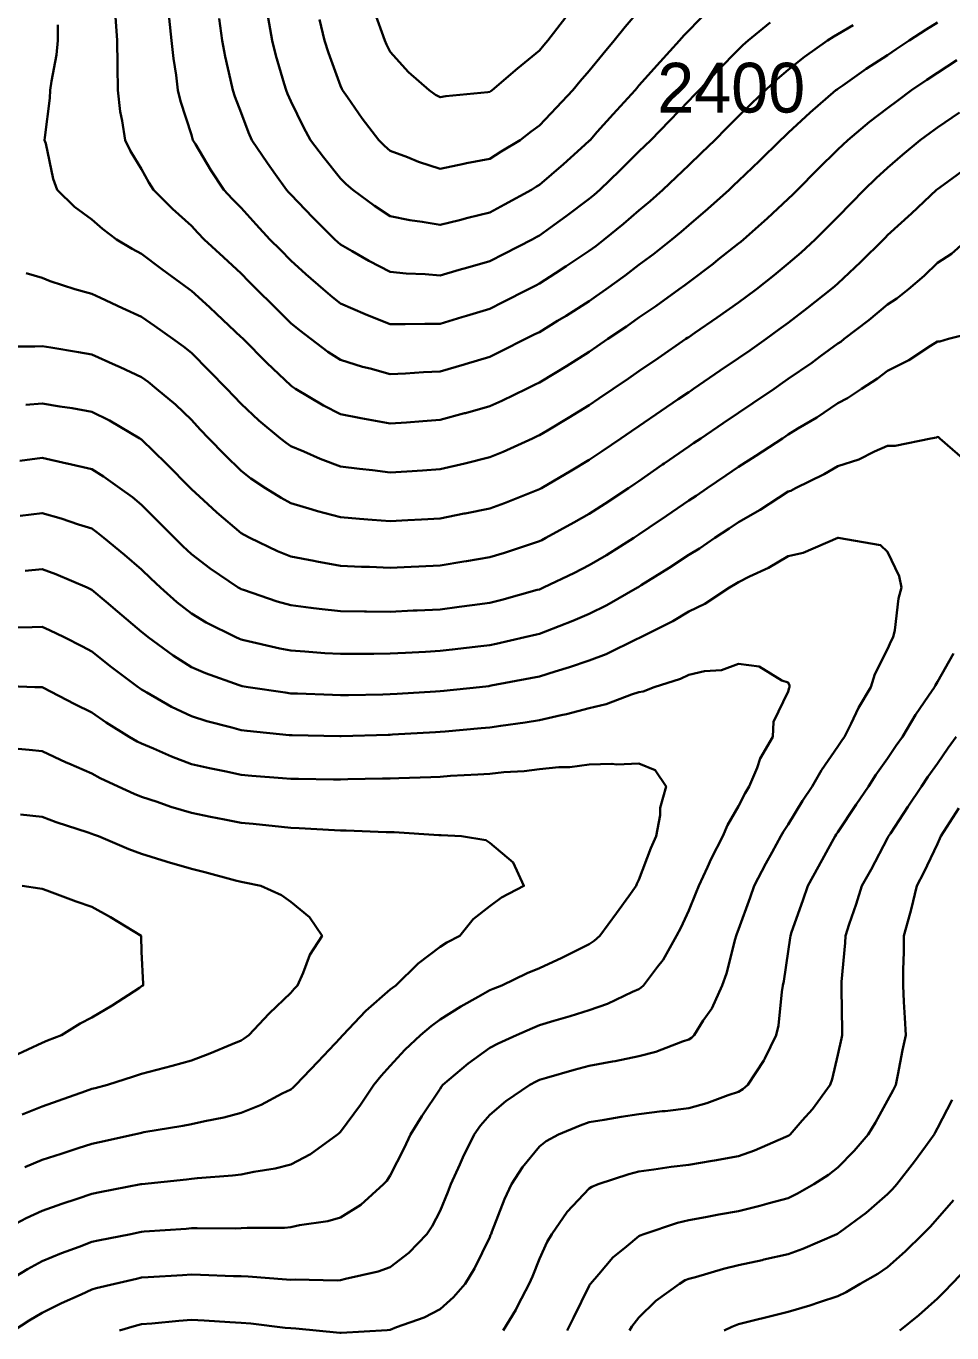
# Model space of a CAD drawing. Header units: inches. Extents: x 29277 to 43569, y 11651 to 22756.
# Drawn here: x 35103 to 36964, y 11651 to 14279 of the extents above; entities that cross this region are included whole.
import ezdxf

# ---------------------------------------------------------------- set-up
doc = ezdxf.new("R2010")
doc.units = ezdxf.units.IN
doc.header["$MEASUREMENT"] = 0
doc.layers.add('test_100m', color=124, linetype='Continuous', lineweight=30, true_color=0x00b06f)
doc.layers.add('test_20m', color=244, linetype='Continuous', lineweight=30, true_color=0xa80019)

msp = doc.modelspace()

# ---------------------------------------------------------------- linework, layer by layer
at = {"layer": 'test_100m'}
for points, elevation in [([(35491.2, 14294), (35497.4, 14249.9), (35503.3, 14217.9), (35514.1, 14171), (35518.4, 14149.9), (35522.5, 14137.2), (35535.3, 14104.5), (35550.4, 14065.1), (35557.1, 14049.9), (35588.4, 14003.1), (35604.8, 13980.4), (35626.5, 13949.9), (35630.7, 13945.3), (35635.3, 13940.3), (35679.6, 13894.3), (35724.1, 13849.9), (35729.9, 13844.6), (35735.3, 13839.9), (35758.6, 13826.6), (35792.1, 13806.8), (35835.3, 13784.6), (35867.1, 13781.7), (35905.1, 13780.1), (35935.3, 13777.6), (35974, 13788.7), (35991.3, 13793.9), (36035.3, 13806), (36064.3, 13820.9), (36120.3, 13849.9), (36130, 13855.2), (36135.3, 13858.1), (36164.7, 13879.3), (36188.7, 13896.5), (36235.3, 13931.8), (36245.2, 13939.9), (36256.7, 13949.9), (36296.6, 13988.5), (36335.3, 14027), (36347, 14038.2), (36359.2, 14049.9), (36396.4, 14088.8), (36435.3, 14129), (36445.7, 14139.5), (36456.1, 14149.9), (36494.5, 14190.7), (36535.3, 14232.3), (36544.3, 14240.9), (36554.9, 14249.9), (36599.2, 14286)], 2400), ([(35050.2, 13635), (35120.3, 13634.9), (35135.3, 13635.5), (35152.6, 13632.6), (35208.3, 13623), (35235.3, 13618.5), (35282.8, 13597.5), (35292, 13593.2), (35335.3, 13573.3), (35348.7, 13563.4), (35365.5, 13549.9), (35403.1, 13517.8), (35435.3, 13487.2), (35453.2, 13467.9), (35470.3, 13449.9), (35502.3, 13416.9), (35535.3, 13384.6), (35554.8, 13369.5), (35584.2, 13349.9), (35615.7, 13330.3), (35635.3, 13319.8), (35678, 13307.2), (35689, 13303.7), (35735.3, 13291.2), (35773.3, 13288), (35798.8, 13286.4), (35835.3, 13283.4), (35870.8, 13285.5), (35898.2, 13287), (35935.3, 13289.1), (35984, 13298.7), (35986.1, 13299.1), (36035.3, 13309), (36065.1, 13320), (36131.7, 13346.4), (36135.3, 13347.7), (36136.7, 13348.5), (36139.2, 13349.9), (36199.8, 13385.4), (36235.3, 13406.6), (36261.1, 13424.1), (36298.9, 13449.9), (36320.5, 13464.7), (36335.3, 13474.8), (36379.8, 13505.4), (36414.1, 13528.7), (36435.3, 13543.2), (36439.3, 13545.9), (36445.2, 13549.9), (36498.8, 13586.4), (36535.3, 13611.2), (36558.2, 13627), (36590.8, 13649.9), (36616.6, 13668.6), (36635.3, 13682.3), (36673.7, 13711.5), (36722, 13749.9), (36729.1, 13756.1), (36735.3, 13761.7), (36781, 13804.1), (36826.8, 13849.9), (36831, 13854.2), (36835.3, 13858.6), (36883, 13902.2), (36933.7, 13949.9), (36935.3, 13951.3), (36940, 13954.7), (36992.7, 13992.5)], 2300), ([(35054.1, 13068.8), (35114.9, 13070.3), (35135.3, 13071.3), (35150, 13064.6), (35179.5, 13049.9), (35216.5, 13031.1), (35235.3, 13021.5), (35275, 12989.6), (35328.2, 12949.9), (35332.3, 12946.9), (35335.3, 12945.1), (35346.1, 12939.1), (35395.7, 12910.4), (35435.3, 12891.1), (35466.7, 12881.4), (35516.5, 12868.7), (35535.3, 12863.4), (35547.2, 12861.8), (35631.9, 12853.3), (35635.3, 12852.9), (35638.1, 12852.8), (35733.9, 12851.3), (35735.3, 12851.3), (35736.7, 12851.3), (35831.2, 12854), (35835.3, 12854.1), (35839.7, 12854.4), (35926.2, 12859), (35935.3, 12859.5), (35945.9, 12860.6), (36018.3, 12866.9), (36035.3, 12868.6), (36057.5, 12872.1), (36106.5, 12878.7), (36135.3, 12883.6), (36178.8, 12893.5), (36189.7, 12895.5), (36235.3, 12907.2), (36269.6, 12915.6), (36320.6, 12935.2), (36335.3, 12939.7), (36344, 12941.2), (36366.1, 12949.9), (36418.8, 12966.4), (36435.3, 12974.3), (36467, 12981.7), (36501.3, 12983.9), (36535.3, 12996.3), (36576.7, 12991.4), (36622.3, 12962.9), (36635.3, 12958.8), (36638.1, 12952.8), (36638.2, 12949.9), (36637.2, 12948), (36635.3, 12940.9), (36605.5, 12879.7), (36604.5, 12849.9), (36578.7, 12806.5), (36572.7, 12787.4), (36557.2, 12749.9), (36548.6, 12736.5), (36535.3, 12710.2), (36513.1, 12672.1), (36504.1, 12649.9), (36480.6, 12604.6), (36473.2, 12587.9), (36455.4, 12549.9), (36449.8, 12535.4), (36435.3, 12500.2), (36419.3, 12465.9), (36411.1, 12449.9), (36383.8, 12401.4), (36372.7, 12387.4), (36344.5, 12349.9), (36339.8, 12345.4), (36335.3, 12342.5), (36322.5, 12337.1), (36272.3, 12312.9), (36235.3, 12300.3), (36197.2, 12288), (36164, 12278.6), (36135.3, 12269.9), (36121.1, 12264.1), (36089.2, 12249.9), (36052.2, 12233), (36035.3, 12224.1), (35992.1, 12193), (35941.2, 12149.9), (35938.5, 12146.7), (35935.3, 12142.2), (35898.4, 12086.8), (35875.9, 12049.9), (35862.9, 12022.3), (35835.3, 11967.8), (35828.2, 11957), (35821.9, 11949.9), (35776.3, 11908.9), (35735.3, 11883.1), (35709.4, 11875.8), (35652.9, 11867.6), (35635.3, 11863.5), (35622.6, 11862.7), (35547.8, 11862.5), (35535.3, 11861.7), (35523.9, 11861.3), (35447.1, 11861.8), (35435.3, 11861.4), (35424.7, 11860.5), (35340.1, 11854.8), (35335.3, 11854.4), (35331.6, 11853.6), (35313.3, 11849.9), (35248.1, 11837.1), (35235.3, 11834.2), (35209.6, 11824.3), (35174, 11811.2), (35135.3, 11795.1), (35106, 11779.2), (35057.6, 11749.9)], 2200), ([(36965.2, 12120), (36935.3, 12062.8), (36930.9, 12054.2), (36928.7, 12049.9), (36911.2, 12025.9), (36889.5, 11995.7), (36853.9, 11949.9), (36845.1, 11940.1), (36835.3, 11930.1), (36792.4, 11892.8), (36739.2, 11853.9), (36735.3, 11850.9), (36734.6, 11850.6), (36733.2, 11849.9), (36665, 11820.2), (36635.3, 11809.5), (36586.7, 11798.5), (36583, 11797.7), (36535.3, 11787.1), (36505.2, 11779.9), (36448.7, 11763.4), (36435.3, 11759.9), (36428.3, 11756.9), (36416.9, 11749.9), (36369.4, 11715.8), (36335.3, 11682.4), (36321.2, 11664), (36316.4, 11656)], 2300)]:
    msp.add_lwpolyline(points, dxfattribs=dict(at, elevation=elevation))
at = {"layer": 'test_20m'}
for points, elevation in [([(35282.9, 14297.6), (35286, 14249.9), (35286.5, 14201.1), (35286.7, 14198.5), (35287.2, 14149.9), (35292.4, 14107.1), (35296.4, 14088.8), (35302, 14049.9), (35312.6, 14027.3), (35335.3, 13991.4), (35349.6, 13964.2), (35358.9, 13949.9), (35397.2, 13911.8), (35435.3, 13877.2), (35448.3, 13863), (35460.9, 13849.9), (35499.6, 13814.2), (35535.3, 13781.2), (35550.9, 13765.5), (35566.5, 13749.9), (35600.9, 13715.6), (35635.3, 13681.8), (35652.6, 13667.3), (35675.3, 13649.9), (35709.6, 13624.2), (35735.3, 13607.6), (35779.3, 13594), (35794.9, 13590.2), (35835.3, 13579), (35865.9, 13580.5), (35902.2, 13583), (35935.3, 13584.6), (35984.1, 13598.8), (35985.9, 13599.3), (36035.3, 13614), (36059.5, 13625.7), (36107.3, 13649.9), (36126, 13659.2), (36135.3, 13663.8), (36171.4, 13686.1), (36188.6, 13696.5), (36235.3, 13726.2), (36249.4, 13735.8), (36269.1, 13749.9), (36307.5, 13777.6), (36335.3, 13799), (36364.5, 13820.7), (36401.5, 13849.9), (36420, 13865.2), (36435.3, 13878.7), (36473.9, 13911.3), (36516.5, 13949.9), (36526.2, 13959), (36535.3, 13967.8), (36577.4, 14007.8), (36620.2, 14049.9), (36627.9, 14057.3), (36635.3, 14064.4), (36679.7, 14105.5), (36731.3, 14149.9), (36733.5, 14151.7), (36735.3, 14153), (36745.2, 14159.9), (36792.3, 14192.9), (36835.3, 14220.8), (36852.7, 14232.5), (36878.4, 14249.9), (36913, 14272.2), (36935.3, 14286.6)], 2360), ([(35589.5, 14295.7), (35597.7, 14249.9), (35605.3, 14220), (35622, 14163.1), (35625.6, 14149.9), (35628.4, 14143.1), (35635.3, 14128.4), (35661, 14075.7), (35674.9, 14049.9), (35700.8, 14015.5), (35735.3, 13972.6), (35746.8, 13961.4), (35759.8, 13949.9), (35803.3, 13917.9), (35835.3, 13896.8), (35874.4, 13889), (35899.7, 13885.5), (35935.3, 13879.1), (35974.4, 13889), (35991.4, 13893.7), (36035.3, 13904.2), (36064.8, 13920.3), (36118.9, 13949.9), (36129, 13956.2), (36135.3, 13960), (36183.5, 14001.7), (36219.1, 14033.7), (36235.3, 14048.3), (36236.1, 14049.1), (36236.9, 14049.9), (36251.5, 14066.2), (36283.4, 14101.7), (36327.4, 14149.9), (36330.9, 14154.3), (36335.3, 14159.4), (36377.8, 14207.4), (36416.7, 14249.9), (36425.4, 14259.8), (36435.3, 14270.5), (36474.5, 14310.7)], 2420), ([(35692.8, 14292.4), (35702.8, 14249.9), (35710.9, 14225.6), (35735.3, 14159), (35738, 14152.7), (35739.4, 14149.9), (35749.1, 14136), (35778.5, 14093.2), (35812, 14049.9), (35823.8, 14038.5), (35835.3, 14028.3), (35869.7, 14015.5), (35891.7, 14006.3), (35935.3, 13992.1), (35982.9, 14002.3), (35988.5, 14003.2), (36035.3, 14012.3), (36058.5, 14026.7), (36096.2, 14049.9), (36118.4, 14066.8), (36135.3, 14079.1), (36169.5, 14115.6), (36202.3, 14149.9), (36217.2, 14168), (36235.3, 14189), (36262.4, 14222.7), (36285.5, 14249.9), (36307.5, 14277.7), (36335.3, 14310)], 2440), ([(35800.8, 14315.4), (35818.2, 14267), (35824, 14249.9), (35827.6, 14242.2), (35835.3, 14227.6), (35871.6, 14186.3), (35913.4, 14149.9), (35926.4, 14141.1), (35935.3, 14136), (35947.2, 14138), (36031.3, 14146), (36035.3, 14146.6), (36037.2, 14148), (36039.8, 14149.9), (36091.3, 14193.9), (36135.3, 14229.8), (36144.3, 14240.8), (36152.1, 14249.9), (36188.1, 14297.1)], 2460), ([(35167, 14281.7), (35167.1, 14249.9), (35163.8, 14221.4), (35153.8, 14168.4), (35151.4, 14149.9), (35150.8, 14134.4), (35140.5, 14055.1), (35140.3, 14049.9), (35142.4, 14042.8), (35157.1, 13971.8), (35165.5, 13949.9), (35200.6, 13915.3), (35235.3, 13890.1), (35256.5, 13871.2), (35284.8, 13849.9), (35316.5, 13831.1), (35335.3, 13820.9), (35375.6, 13790.3), (35430.9, 13749.9), (35433.5, 13748.1), (35435.3, 13746.8), (35471.7, 13713.5), (35485.9, 13700.5), (35535.3, 13653.8), (35537.2, 13651.9), (35539.2, 13649.9), (35587.1, 13601.8), (35635.3, 13556.1), (35638.8, 13553.5), (35644.6, 13549.9), (35701.2, 13515.8), (35735.3, 13498.7), (35775.8, 13490.5), (35798.3, 13486.9), (35835.3, 13479.9), (35867.6, 13482.2), (35900.5, 13484.7), (35935.3, 13487.2), (35984.7, 13500.5), (35986.3, 13500.9), (36035.3, 13514.6), (36059.5, 13525.7), (36108.9, 13549.9), (36126.8, 13558.3), (36135.3, 13562.6), (36167.3, 13581.9), (36189.8, 13595.4), (36235.3, 13624), (36250.8, 13634.4), (36272.9, 13649.9), (36310.2, 13675), (36335.3, 13692.9), (36369.2, 13716), (36416.3, 13749.9), (36427.3, 13757.9), (36435.3, 13764.2), (36484.2, 13801), (36494.7, 13809.4), (36535.3, 13841.6), (36539.9, 13845.3), (36545.5, 13849.9), (36593.1, 13892), (36635.3, 13931.4), (36644.6, 13940.6), (36653.9, 13949.9), (36694.6, 13990.6), (36735.3, 14031), (36744.9, 14040.3), (36755.2, 14049.9), (36799, 14086.2), (36835.3, 14114.3), (36855.7, 14129.5), (36883.4, 14149.9), (36914.4, 14170.8), (36935.3, 14185), (36974.6, 14210.6)], 2340), ([(35390.5, 14294.7), (35395.3, 14249.9), (35399.3, 14213.9), (35404.7, 14180.5), (35408.4, 14149.9), (35413.6, 14128.2), (35435.3, 14060.1), (35437.6, 14052.2), (35438.4, 14049.9), (35443.3, 14041.9), (35474.5, 13989.2), (35500.8, 13949.9), (35517.3, 13932), (35535.3, 13913.4), (35565.4, 13880.1), (35593.2, 13849.9), (35614.2, 13828.9), (35635.3, 13807.8), (35665.4, 13780), (35700, 13749.9), (35719.1, 13733.7), (35735.3, 13721.2), (35784.9, 13699.5), (35786.1, 13699.1), (35835.3, 13679.8), (35864.9, 13679.6), (35904.6, 13680.6), (35935.3, 13680.4), (35978.9, 13693.6), (35988.7, 13696.5), (36035.3, 13710.5), (36061.6, 13723.6), (36113, 13749.9), (36127.7, 13757.4), (36135.3, 13761.3), (36167.5, 13782.2), (36189.2, 13796), (36235.3, 13827.2), (36248.4, 13836.7), (36265.4, 13849.9), (36303.9, 13881.3), (36335.3, 13908.5), (36357.8, 13927.3), (36383.4, 13949.9), (36410, 13975.2), (36435.3, 13999.7), (36461.2, 14024), (36487.8, 14049.9), (36511.4, 14073.8), (36535.3, 14097.6), (36561.8, 14123.4), (36589.7, 14149.9), (36613.1, 14172.1), (36635.3, 14191.1), (36667.9, 14217.3), (36714.7, 14249.9), (36727.1, 14258.1), (36735.3, 14262.7), (36766.2, 14280.8)], 2380), ([(35491.2, 14294), (35497.4, 14249.9), (35503.3, 14217.9), (35514.1, 14171), (35518.4, 14149.9), (35522.5, 14137.2), (35535.3, 14104.5), (35550.4, 14065.1), (35557.1, 14049.9), (35588.4, 14003.1), (35604.8, 13980.4), (35626.5, 13949.9), (35630.7, 13945.3), (35635.3, 13940.3), (35679.6, 13894.3), (35724.1, 13849.9), (35729.9, 13844.6), (35735.3, 13839.9), (35758.6, 13826.6), (35792.1, 13806.8), (35835.3, 13784.6), (35867.1, 13781.7), (35905.1, 13780.1), (35935.3, 13777.6), (35974, 13788.7), (35991.3, 13793.9), (36035.3, 13806), (36064.3, 13820.9), (36120.3, 13849.9), (36130, 13855.2), (36135.3, 13858.1), (36164.7, 13879.3), (36188.7, 13896.5), (36235.3, 13931.8), (36245.2, 13939.9), (36256.7, 13949.9), (36296.6, 13988.5), (36335.3, 14027), (36347, 14038.2), (36359.2, 14049.9), (36396.4, 14088.8), (36435.3, 14129), (36445.7, 14139.5), (36456.1, 14149.9), (36494.5, 14190.7), (36535.3, 14232.3), (36544.3, 14240.9), (36554.9, 14249.9), (36599.2, 14286)], 2400), ([(35103.1, 13782.1), (35135.3, 13772.8), (35151.1, 13765.8), (35200.7, 13749.9), (35227.9, 13742.5), (35235.3, 13740.9), (35252.3, 13732.9), (35297, 13711.6), (35335.3, 13694.2), (35361.4, 13676), (35398.2, 13649.9), (35419.7, 13634.4), (35435.3, 13622), (35471.4, 13586), (35506.7, 13549.9), (35520.5, 13535.1), (35535.3, 13519.5), (35571.1, 13485.8), (35614.7, 13449.9), (35626.2, 13440.8), (35635.3, 13434.6), (35661.6, 13423.6), (35694.2, 13408.9), (35735.3, 13393.5), (35773.7, 13388.4), (35799.5, 13385.7), (35835.3, 13381.1), (35868.8, 13383.5), (35899.8, 13385.4), (35935.3, 13387.9), (35984.9, 13399.6), (35985.5, 13399.7), (36035.3, 13411.9), (36062.1, 13423.1), (36121.1, 13449.9), (36130.9, 13454.3), (36135.3, 13456.4), (36151.4, 13466), (36193.9, 13491.3), (36235.3, 13516.9), (36254.9, 13530.3), (36283.4, 13549.9), (36314.5, 13570.7), (36335.3, 13585.2), (36373.9, 13611.3), (36429.8, 13649.9), (36433.1, 13652.1), (36435.3, 13653.7), (36447.4, 13662), (36492.3, 13692.9), (36535.3, 13723.4), (36550.7, 13734.5), (36571.4, 13749.9), (36607, 13778.2), (36635.3, 13801.6), (36661.2, 13824), (36689.4, 13849.9), (36712.6, 13872.6), (36735.3, 13895.6), (36762.2, 13923), (36788.4, 13949.9), (36812.3, 13972.9), (36835.3, 13994.3), (36865.3, 14019.9), (36901, 14049.9), (36920.6, 14064.5), (36935.3, 14075.4), (36979.9, 14105.3)], 2320), ([(35050.2, 13635), (35120.3, 13634.9), (35135.3, 13635.5), (35152.6, 13632.6), (35208.3, 13623), (35235.3, 13618.5), (35282.8, 13597.5), (35292, 13593.2), (35335.3, 13573.3), (35348.7, 13563.4), (35365.5, 13549.9), (35403.1, 13517.8), (35435.3, 13487.2), (35453.2, 13467.9), (35470.3, 13449.9), (35502.3, 13416.9), (35535.3, 13384.6), (35554.8, 13369.5), (35584.2, 13349.9), (35615.7, 13330.3), (35635.3, 13319.8), (35678, 13307.2), (35689, 13303.7), (35735.3, 13291.2), (35773.3, 13288), (35798.8, 13286.4), (35835.3, 13283.4), (35870.8, 13285.5), (35898.2, 13287), (35935.3, 13289.1), (35984, 13298.7), (35986.1, 13299.1), (36035.3, 13309), (36065.1, 13320), (36131.7, 13346.4), (36135.3, 13347.7), (36136.7, 13348.5), (36139.2, 13349.9), (36199.8, 13385.4), (36235.3, 13406.6), (36261.1, 13424.1), (36298.9, 13449.9), (36320.5, 13464.7), (36335.3, 13474.8), (36379.8, 13505.4), (36414.1, 13528.7), (36435.3, 13543.2), (36439.3, 13545.9), (36445.2, 13549.9), (36498.8, 13586.4), (36535.3, 13611.2), (36558.2, 13627), (36590.8, 13649.9), (36616.6, 13668.6), (36635.3, 13682.3), (36673.7, 13711.5), (36722, 13749.9), (36729.1, 13756.1), (36735.3, 13761.7), (36781, 13804.1), (36826.8, 13849.9), (36831, 13854.2), (36835.3, 13858.6), (36883, 13902.2), (36933.7, 13949.9), (36935.3, 13951.3), (36940, 13954.7), (36992.7, 13992.5)], 2300), ([(35102.6, 13517.3), (35135.3, 13520.4), (35170.9, 13514.3), (35195.8, 13510.5), (35235.3, 13503.6), (35270.9, 13485.6), (35331.6, 13449.9), (35333.9, 13448.5), (35335.3, 13447.6), (35384.9, 13399.6), (35433.3, 13349.9), (35434.3, 13348.9), (35435.3, 13347.9), (35459.6, 13325.6), (35486.3, 13301), (35535.3, 13259.5), (35541.3, 13255.9), (35552.9, 13249.9), (35608.8, 13223.4), (35635.3, 13212.7), (35681.6, 13203.6), (35687.6, 13202.3), (35735.3, 13193.6), (35777.1, 13191.8), (35793.8, 13191.4), (35835.3, 13189.7), (35877.1, 13191.8), (35892.7, 13192.5), (35935.3, 13194.6), (35983, 13202.2), (35988.5, 13203.2), (36035.3, 13210.8), (36065.1, 13220), (36125.5, 13240.1), (36135.3, 13243.3), (36139.7, 13245.5), (36148.3, 13249.9), (36204.3, 13280.9), (36235.3, 13298.3), (36266.6, 13318.6), (36314.4, 13349.9), (36326.8, 13358.4), (36335.3, 13364.2), (36382.5, 13397.1), (36385.8, 13399.4), (36435.3, 13433.5), (36445.1, 13440.1), (36459.4, 13449.9), (36504.5, 13480.7), (36535.3, 13501.5), (36564.4, 13520.8), (36607.1, 13549.9), (36623.8, 13561.4), (36635.3, 13569.4), (36683, 13602.2), (36700.6, 13615.3), (36735.3, 13640.6), (36740.9, 13644.3), (36748.2, 13649.9), (36797.7, 13687.5), (36835.3, 13719.2), (36853.8, 13731.4), (36877, 13749.9), (36908.5, 13776.7), (36935.3, 13802.8), (36963.8, 13821.4), (36995.8, 13849.9)], 2280), ([(35090.4, 13405.1), (35135.3, 13410.5), (35185, 13399.7), (35185.7, 13399.5), (35235.3, 13388), (35258.7, 13373.3), (35291.4, 13349.9), (35316.8, 13331.4), (35335.3, 13316.5), (35368.5, 13283.1), (35401.1, 13249.9), (35418.4, 13233), (35435.3, 13217.1), (35473.3, 13188), (35529.6, 13149.9), (35533.1, 13147.8), (35535.3, 13146.6), (35540, 13145.2), (35607.5, 13122.1), (35635.3, 13114.3), (35675.7, 13109.5), (35692.5, 13107.1), (35735.3, 13102.4), (35783.3, 13101.9), (35787.2, 13101.8), (35835.3, 13101.4), (35881.6, 13103.6), (35889.3, 13104), (35935.3, 13106.1), (35974, 13111.2), (36000.2, 13114.8), (36035.3, 13119.5), (36059.6, 13125.6), (36130.4, 13145.1), (36135.3, 13146.3), (36137.8, 13147.4), (36143.6, 13149.9), (36205.5, 13179.7), (36235.3, 13194.9), (36269.8, 13215.4), (36325.1, 13249.9), (36331.3, 13253.9), (36335.3, 13256.5), (36355.8, 13270.4), (36390.9, 13294.3), (36435.3, 13324.7), (36450.5, 13334.7), (36472.6, 13349.9), (36509.9, 13375.2), (36535.3, 13392.5), (36570.6, 13414.6), (36623.8, 13449.9), (36630.7, 13454.4), (36635.3, 13457.5), (36654.9, 13469.5), (36693, 13492.2), (36735.3, 13520.7), (36754.6, 13530.6), (36782.9, 13549.9), (36815, 13570.2), (36835.3, 13585.5), (36878, 13607.2), (36921.2, 13635.9), (36935.3, 13644.7), (36940.2, 13645), (36957.8, 13649.9), (37019.5, 13665.7)], 2260), ([(35091, 13294.2), (35135.3, 13299.6), (35173.8, 13288.5), (35208.3, 13276.9), (35235.3, 13268.5), (35245.9, 13260.6), (35259, 13249.9), (35301, 13215.6), (35335.3, 13186.1), (35353.6, 13168.2), (35373.1, 13149.9), (35406.2, 13120.9), (35435.3, 13097.6), (35465.2, 13079.8), (35524.5, 13049.9), (35531.9, 13046.6), (35535.3, 13045.3), (35541.1, 13044.1), (35612.9, 13027.5), (35635.3, 13023.3), (35663.6, 13021.6), (35703.6, 13018.3), (35735.3, 13016.4), (35768.4, 13016.8), (35802.3, 13016.9), (35835.3, 13017.3), (35866.2, 13019), (35906.2, 13020.9), (35935.3, 13022.4), (35960, 13025.2), (36017.4, 13032.1), (36035.3, 13034.1), (36048.4, 13036.8), (36105.9, 13049.9), (36129.6, 13055.6), (36135.3, 13057.1), (36147.2, 13061.8), (36202.3, 13082.9), (36235.3, 13097), (36270.4, 13114.8), (36332.4, 13149.9), (36334.2, 13151), (36335.3, 13151.7), (36340, 13154.6), (36395.9, 13189.3), (36435.3, 13215.5), (36456.7, 13228.5), (36487.9, 13249.9), (36516.6, 13268.6), (36535.3, 13281.3), (36578.8, 13306.4), (36615.8, 13330.5), (36635.3, 13342.8), (36640.4, 13344.8), (36649.9, 13349.9), (36707.4, 13377.8), (36735.3, 13394.3), (36777.4, 13407.8), (36808.9, 13423.6), (36835.3, 13434.7), (36850.5, 13434.7), (36922.4, 13449.9), (36933.3, 13451.9), (36935.3, 13452.8), (36937.4, 13452.1), (36940.4, 13449.9), (36991.1, 13405.8)], 2240), ([(35101.3, 13183.9), (35135.3, 13187.2), (35162.5, 13177.1), (35225.6, 13149.9), (35232.3, 13147), (35235.3, 13145.6), (35263.9, 13121.3), (35287, 13101.7), (35335.3, 13061.1), (35341.2, 13055.9), (35348.7, 13049.9), (35398.7, 13013.4), (35435.3, 12990.1), (35463.4, 12978.1), (35531.3, 12953.8), (35535.3, 12952.3), (35537.3, 12951.9), (35549.8, 12949.9), (35623.9, 12938.6), (35635.3, 12937.1), (35648.4, 12936.8), (35719.2, 12933.9), (35735.3, 12933.4), (35751.4, 12933.8), (35820.6, 12935.2), (35835.3, 12935.6), (35848.8, 12936.3), (35926.1, 12940.7), (35935.3, 12941.3), (35943.2, 12942), (36014.8, 12949.9), (36033.3, 12951.9), (36035.3, 12952.2), (36038.1, 12952.7), (36117.5, 12967.7), (36135.3, 12971.4), (36166.6, 12981.3), (36195.6, 12989.6), (36235.3, 13003.1), (36269.1, 13016.1), (36331.9, 13046.6), (36335.3, 13048.1), (36336.6, 13048.6), (36339.1, 13049.9), (36403.1, 13082.1), (36435.3, 13101.6), (36468, 13117.2), (36517.3, 13149.9), (36528.7, 13156.5), (36535.3, 13161), (36557.4, 13172), (36595.8, 13189.4), (36635.3, 13213.2), (36665.5, 13219.7), (36735.1, 13249.9), (36735.3, 13250), (36736, 13249.9), (36820.7, 13235.4), (36835.3, 13221.5), (36858.5, 13173.1), (36863.5, 13149.9), (36857.2, 13128), (36850, 13064.6), (36846.7, 13049.9), (36842.5, 13042.7), (36835.3, 13026), (36809.6, 12975.6), (36801.6, 12949.9), (36776.9, 12908.3), (36761.9, 12876.5), (36748.3, 12849.9), (36743, 12842.2), (36735.3, 12830), (36702.4, 12782.8), (36683.7, 12749.9), (36664.2, 12721), (36635.3, 12673.5), (36625.8, 12659.4), (36620.7, 12649.9), (36603.1, 12617.8), (36590.3, 12594.9), (36567.1, 12549.9), (36558.7, 12526.5), (36535.3, 12462.2), (36531.8, 12453.3), (36530.5, 12449.9), (36528.4, 12443), (36511.1, 12374.1), (36502.4, 12349.9), (36481.6, 12303.6), (36464.7, 12279.4), (36446.1, 12249.9), (36440.6, 12244.6), (36435.3, 12241.4), (36422.6, 12237.3), (36369.2, 12216), (36335.3, 12207.3), (36287.6, 12197.6), (36282.2, 12196.9), (36235.3, 12188.2), (36205.3, 12179.9), (36149.5, 12164.2), (36135.3, 12160.2), (36128.3, 12156.9), (36115.7, 12149.9), (36067.8, 12117.4), (36035.3, 12089.3), (36016.9, 12068.3), (36003.7, 12049.9), (35981.2, 12004), (35975.3, 11989.9), (35957.3, 11949.9), (35951.1, 11934.1), (35935.3, 11896.3), (35919.5, 11865.7), (35908.7, 11849.9), (35872.8, 11812.4), (35835.3, 11783.5), (35810.7, 11774.5), (35745.4, 11760.1), (35735.3, 11757.1), (35728.5, 11756.7), (35643.7, 11758.4), (35635.3, 11758), (35626.9, 11758.3), (35549.7, 11764.4), (35535.3, 11764.9), (35519.9, 11765.3), (35453.6, 11768.2), (35435.3, 11768.7), (35417.7, 11767.5), (35348.4, 11763), (35335.3, 11762.2), (35325.1, 11760.1), (35281.6, 11749.9), (35244.2, 11741), (35235.3, 11738.5), (35214, 11728.6), (35174.4, 11710.8), (35135.3, 11691.7), (35109.4, 11675.8), (35078.6, 11656)], 2220), ([(35054.1, 13068.8), (35114.9, 13070.3), (35135.3, 13071.3), (35150, 13064.6), (35179.5, 13049.9), (35216.5, 13031.1), (35235.3, 13021.5), (35275, 12989.6), (35328.2, 12949.9), (35332.3, 12946.9), (35335.3, 12945.1), (35346.1, 12939.1), (35395.7, 12910.4), (35435.3, 12891.1), (35466.7, 12881.4), (35516.5, 12868.7), (35535.3, 12863.4), (35547.2, 12861.8), (35631.9, 12853.3), (35635.3, 12852.9), (35638.1, 12852.8), (35733.9, 12851.3), (35735.3, 12851.3), (35736.7, 12851.3), (35831.2, 12854), (35835.3, 12854.1), (35839.7, 12854.4), (35926.2, 12859), (35935.3, 12859.5), (35945.9, 12860.6), (36018.3, 12866.9), (36035.3, 12868.6), (36057.5, 12872.1), (36106.5, 12878.7), (36135.3, 12883.6), (36178.8, 12893.5), (36189.7, 12895.5), (36235.3, 12907.2), (36269.6, 12915.6), (36320.6, 12935.2), (36335.3, 12939.7), (36344, 12941.2), (36366.1, 12949.9), (36418.8, 12966.4), (36435.3, 12974.3), (36467, 12981.7), (36501.3, 12983.9), (36535.3, 12996.3), (36576.7, 12991.4), (36622.3, 12962.9), (36635.3, 12958.8), (36638.1, 12952.8), (36638.2, 12949.9), (36637.2, 12948), (36635.3, 12940.9), (36605.5, 12879.7), (36604.5, 12849.9), (36578.7, 12806.5), (36572.7, 12787.4), (36557.2, 12749.9), (36548.6, 12736.5), (36535.3, 12710.2), (36513.1, 12672.1), (36504.1, 12649.9), (36480.6, 12604.6), (36473.2, 12587.9), (36455.4, 12549.9), (36449.8, 12535.4), (36435.3, 12500.2), (36419.3, 12465.9), (36411.1, 12449.9), (36383.8, 12401.4), (36372.7, 12387.4), (36344.5, 12349.9), (36339.8, 12345.4), (36335.3, 12342.5), (36322.5, 12337.1), (36272.3, 12312.9), (36235.3, 12300.3), (36197.2, 12288), (36164, 12278.6), (36135.3, 12269.9), (36121.1, 12264.1), (36089.2, 12249.9), (36052.2, 12233), (36035.3, 12224.1), (35992.1, 12193), (35941.2, 12149.9), (35938.5, 12146.7), (35935.3, 12142.2), (35898.4, 12086.8), (35875.9, 12049.9), (35862.9, 12022.3), (35835.3, 11967.8), (35828.2, 11957), (35821.9, 11949.9), (35776.3, 11908.9), (35735.3, 11883.1), (35709.4, 11875.8), (35652.9, 11867.6), (35635.3, 11863.5), (35622.6, 11862.7), (35547.8, 11862.5), (35535.3, 11861.7), (35523.9, 11861.3), (35447.1, 11861.8), (35435.3, 11861.4), (35424.7, 11860.5), (35340.1, 11854.8), (35335.3, 11854.4), (35331.6, 11853.6), (35313.3, 11849.9), (35248.1, 11837.1), (35235.3, 11834.2), (35209.6, 11824.3), (35174, 11811.2), (35135.3, 11795.1), (35106, 11779.2), (35057.6, 11749.9)], 2200), ([(36967.9, 13017.3), (36935.3, 12960.2), (36931.3, 12953.9), (36929.4, 12949.9), (36917.4, 12932.1), (36891.1, 12894.1), (36864.9, 12849.9), (36852.6, 12832.6), (36835.3, 12806.4), (36811.9, 12773.3), (36796.8, 12749.9), (36771.8, 12713.4), (36735.3, 12658.2), (36731.9, 12653.3), (36729.8, 12649.9), (36723.1, 12637.7), (36696.2, 12589), (36674.9, 12549.9), (36664.8, 12520.4), (36642.2, 12456.9), (36639.8, 12449.9), (36639.3, 12445.9), (36635.3, 12418.2), (36626.5, 12358.7), (36624.8, 12349.9), (36622.6, 12337.2), (36615.7, 12269.5), (36611.5, 12249.9), (36588.3, 12202.9), (36586.5, 12198.7), (36554.4, 12149.9), (36543.9, 12141.3), (36535.3, 12135.9), (36514.6, 12129.3), (36471.9, 12113.3), (36435.3, 12103.2), (36387.9, 12097.3), (36382, 12096.7), (36335.3, 12091.1), (36299.6, 12085.6), (36265, 12079.7), (36235.3, 12074.9), (36216.8, 12068.4), (36173.7, 12049.9), (36148.7, 12036.5), (36135.3, 12026.2), (36100.9, 11984.3), (36078.9, 11949.9), (36065.2, 11920), (36039.7, 11854.3), (36037.8, 11849.9), (36037.1, 11848.1), (36035.3, 11843.9), (36004.8, 11780.4), (35985.7, 11749.9), (35962.4, 11722.8), (35935.3, 11698.9), (35903.1, 11682.1), (35847.6, 11662.3), (35835.3, 11657.1), (35828.9, 11656.3), (35736.7, 11651.3), (35735.3, 11651.2), (35734, 11651.3), (35645.2, 11659.8), (35635.3, 11660.4), (35623.7, 11661.5), (35555, 11669.7), (35535.3, 11671.6), (35512.5, 11672.7), (35461.1, 11675.8), (35435.3, 11677.1), (35410.1, 11675.1), (35355.6, 11670.3), (35335.3, 11668.7), (35320.4, 11664.8), (35290.7, 11656)], 2240), ([(35038.3, 12953), (35120.7, 12949.9), (35134.7, 12949.4), (35135.3, 12949.4), (35136.4, 12948.8), (35200.7, 12915.4), (35235.3, 12898.5), (35263.7, 12878.4), (35310.4, 12849.9), (35326, 12840.6), (35335.3, 12836.1), (35359, 12826.2), (35395.3, 12810), (35435.3, 12795.1), (35471.9, 12786.6), (35505.2, 12780), (35535.3, 12773.4), (35556.8, 12771.4), (35618.4, 12766.8), (35635.3, 12765.3), (35650.5, 12765.1), (35720.9, 12764.2), (35735.3, 12764), (35749.7, 12764.4), (35819.5, 12765.7), (35835.3, 12766.1), (35852.2, 12766.8), (35916.5, 12768.7), (35935.3, 12769.5), (35956.4, 12771.1), (36011.4, 12773.8), (36035.3, 12775.6), (36063.9, 12778.6), (36104.2, 12781), (36135.3, 12784.5), (36174, 12788.7), (36196.2, 12789), (36235.3, 12794.1), (36280.9, 12795.6), (36291, 12794.2), (36335.3, 12796.2), (36368, 12782.6), (36389.7, 12749.9), (36378, 12707.2), (36377.8, 12692.5), (36370.1, 12649.9), (36359, 12626.2), (36335.3, 12562.3), (36330.9, 12554.3), (36329.4, 12549.9), (36314.6, 12529.3), (36290.2, 12495), (36256.4, 12449.9), (36245.4, 12439.8), (36235.3, 12433), (36201.6, 12416.3), (36180.1, 12405.1), (36135.3, 12384.9), (36110.8, 12374.4), (36059.9, 12349.9), (36042.2, 12343), (36035.3, 12340), (36012.2, 12326.8), (35977.4, 12307.8), (35935.3, 12281.1), (35917.3, 12267.9), (35896, 12249.9), (35864.6, 12220.6), (35835.3, 12188.2), (35817.2, 12168), (35802.3, 12149.9), (35775.3, 12109.9), (35735.3, 12055.2), (35732.7, 12052.5), (35729.3, 12049.9), (35674.9, 12010.3), (35635.3, 11989.9), (35603.5, 11981.7), (35560.6, 11975.3), (35535.3, 11969.7), (35517.8, 11967.4), (35447.6, 11962.3), (35435.3, 11960.8), (35425.6, 11959.6), (35335.7, 11950.3), (35335.3, 11950.3), (35333.6, 11949.9), (35251.4, 11933.8), (35235.3, 11930.6), (35206, 11920.7), (35174.6, 11910.6), (35135.3, 11896.7), (35103.4, 11881.8), (35042.2, 11849.9)], 2180), ([(36973.2, 12849.9), (36957.3, 12827.9), (36935.3, 12796), (36916.1, 12769.1), (36903.2, 12749.9), (36876.2, 12709), (36840.9, 12655.5), (36837.2, 12649.9), (36836.5, 12648.6), (36835.3, 12646.2), (36801.9, 12583.3), (36783.6, 12549.9), (36772.1, 12513.1), (36758.1, 12472.8), (36750.6, 12449.9), (36749.8, 12435.4), (36742.8, 12357.4), (36742.3, 12349.9), (36742.5, 12342.7), (36743.6, 12258.3), (36743.9, 12249.9), (36742.4, 12242.8), (36735.3, 12210.6), (36723.6, 12161.5), (36720, 12149.9), (36683.9, 12101.3), (36663.6, 12078.3), (36639, 12049.9), (36636.9, 12048.3), (36635.3, 12047.1), (36630.6, 12045.3), (36567.4, 12017.8), (36535.3, 12006.5), (36487.1, 11998.1), (36482.8, 11997.4), (36435.3, 11989.4), (36400.1, 11985.1), (36364.9, 11979.5), (36335.3, 11975.6), (36314.6, 11970.6), (36253.2, 11949.9), (36240.4, 11944.8), (36235.3, 11941.6), (36190.8, 11894.4), (36159.9, 11849.9), (36150.9, 11834.3), (36135.3, 11799.8), (36120.9, 11764.3), (36114.8, 11749.9), (36091.6, 11706.2), (36087.4, 11697.8), (36062, 11656)], 2260), ([(35056.9, 12828.3), (35108.9, 12823.6), (35135.3, 12820.7), (35183.7, 12798.3), (35189.1, 12796.1), (35235.3, 12776.2), (35252, 12766.7), (35288.3, 12749.9), (35320.3, 12735), (35335.3, 12729), (35366.3, 12718.9), (35394.3, 12709), (35435.3, 12696.7), (35474.1, 12688.8), (35501.6, 12683.6), (35535.3, 12676.9), (35559.9, 12674.6), (35616.4, 12668.8), (35635.3, 12667), (35651.8, 12666.4), (35723.3, 12661.9), (35735.3, 12661.4), (35746.7, 12661.3), (35827, 12658.2), (35835.3, 12658.1), (35843.3, 12658), (35933.1, 12652.1), (35935.3, 12652), (35937.4, 12652), (35978.8, 12649.9), (36027.4, 12642.1), (36035.3, 12636.4), (36082.3, 12596.9), (36104, 12549.9), (36058.6, 12526.6), (36035.3, 12509.4), (36001.8, 12483.4), (35975, 12449.9), (35948.9, 12436.3), (35935.3, 12427.3), (35891.5, 12393.7), (35846.5, 12349.9), (35839.9, 12345.3), (35835.3, 12341.4), (35786.1, 12299.1), (35739.6, 12249.9), (35737.6, 12247.6), (35735.3, 12244.8), (35689.3, 12195.9), (35645.1, 12149.9), (35640.3, 12144.9), (35635.3, 12140.9), (35617.6, 12132.3), (35575.4, 12109.8), (35535.3, 12093.4), (35500.7, 12084.5), (35462.2, 12076.9), (35435.3, 12070.6), (35417.9, 12067.3), (35339.8, 12054.5), (35335.3, 12053.7), (35332.3, 12052.9), (35320.2, 12049.9), (35250.7, 12034.5), (35235.3, 12031.2), (35207.6, 12022.3), (35173.7, 12011.5), (35135.3, 11998.8), (35100.6, 11984.6)], 2160), ([(35091.5, 12693.7), (35135.3, 12688.6), (35163.2, 12677.9), (35227.5, 12657.7), (35235.3, 12655), (35238.8, 12653.4), (35248.3, 12649.9), (35309.4, 12624.1), (35335.3, 12614.2), (35384.4, 12599.1), (35386.8, 12598.4), (35435.3, 12584.2), (35462.7, 12577.4), (35524.1, 12561.1), (35535.3, 12558.3), (35542.4, 12557.1), (35574.7, 12549.9), (35616.5, 12531.1), (35635.3, 12517.8), (35672.6, 12487.3), (35698.2, 12449.9), (35673.5, 12411.7), (35660.2, 12374.9), (35648.9, 12349.9), (35642, 12343.2), (35635.3, 12334.9), (35592, 12293.3), (35550.8, 12249.9), (35541.8, 12243.4), (35535.3, 12239.2), (35517.2, 12231.9), (35472.4, 12212.8), (35435.3, 12198.8), (35397, 12188.3), (35365.7, 12180.4), (35335.3, 12172.3), (35318.7, 12166.5), (35266.9, 12149.9), (35241.9, 12143.3), (35235.3, 12141.6), (35222.5, 12137.2), (35167.3, 12117.9), (35135.3, 12106.7), (35094.9, 12090.3)], 2140), ([(36978.6, 12706.6), (36954.1, 12668.8), (36942, 12649.9), (36940, 12645.2), (36935.3, 12634.9), (36908.2, 12577), (36894.3, 12549.9), (36882.6, 12502.6), (36880.3, 12495), (36868.1, 12449.9), (36867.8, 12417.4), (36866.7, 12381.3), (36866.4, 12349.9), (36868.1, 12317.1), (36869.8, 12284.5), (36871.6, 12249.9), (36865.5, 12219.7), (36855.7, 12170.4), (36851.6, 12149.9), (36846.1, 12139.1), (36835.3, 12118.6), (36810.9, 12074.3), (36796.3, 12049.9), (36768, 12017.2), (36735.3, 11983.9), (36716.3, 11968.9), (36687.2, 11949.9), (36654.1, 11931.1), (36635.3, 11922.2), (36597.3, 11912), (36578.6, 11906.6), (36535.3, 11895.6), (36496.2, 11889), (36469.1, 11883.7), (36435.3, 11877.8), (36412.7, 11872.5), (36345.3, 11849.9), (36338, 11847.2), (36335.3, 11845.7), (36310.2, 11824.9), (36282.5, 11802.7), (36254.5, 11769.2), (36237.9, 11749.9), (36236.8, 11748.4), (36235.3, 11745.7), (36203.5, 11681.7), (36191, 11656)], 2280), ([(35095, 12549.9), (35130.3, 12544.9), (35135.3, 12544), (35144.5, 12540.7), (35203.9, 12518.5), (35235.3, 12507.7), (35272.4, 12487), (35334.1, 12449.9), (35334.1, 12448.8), (35335.3, 12417.1), (35338.5, 12353.2), (35338.7, 12349.9), (35336.4, 12348.8), (35335.3, 12348.3), (35330.7, 12345.3), (35276, 12309.2), (35235.3, 12285.3), (35211.8, 12273.4), (35174.2, 12249.9), (35146.2, 12239), (35135.3, 12234.5), (35106.4, 12221), (35077.4, 12207.8)], 2120), ([(36965.2, 12120), (36935.3, 12062.8), (36930.9, 12054.2), (36928.7, 12049.9), (36911.2, 12025.9), (36889.5, 11995.7), (36853.9, 11949.9), (36845.1, 11940.1), (36835.3, 11930.1), (36792.4, 11892.8), (36739.2, 11853.9), (36735.3, 11850.9), (36734.6, 11850.6), (36733.2, 11849.9), (36665, 11820.2), (36635.3, 11809.5), (36586.7, 11798.5), (36583, 11797.7), (36535.3, 11787.1), (36505.2, 11779.9), (36448.7, 11763.4), (36435.3, 11759.9), (36428.3, 11756.9), (36416.9, 11749.9), (36369.4, 11715.8), (36335.3, 11682.4), (36321.2, 11664), (36316.4, 11656)], 2300), ([(36967.5, 11917.7), (36935.3, 11881), (36920.7, 11864.5), (36906.3, 11849.9), (36870.4, 11814.8), (36835.3, 11783.6), (36815.3, 11769.9), (36780.2, 11749.9), (36751.9, 11733.3), (36735.3, 11724.9), (36698.3, 11713), (36679, 11706.2), (36635.3, 11693.3), (36600.4, 11684.8), (36559.8, 11674.5), (36535.3, 11668.4), (36521.9, 11663.3), (36506.4, 11656)], 2320), ([(36999, 11786.2), (36964.2, 11749.9), (36950, 11735.2), (36935.3, 11720.1), (36898.2, 11687), (36860.1, 11656)], 2340)]:
    msp.add_lwpolyline(points, dxfattribs=dict(at, elevation=elevation))

# ---------------------------------------------------------------- texts
msp.add_text('2400', height=100).set_placement((36372, 14105.2, 2400))

doc.saveas('drawing.dxf')
